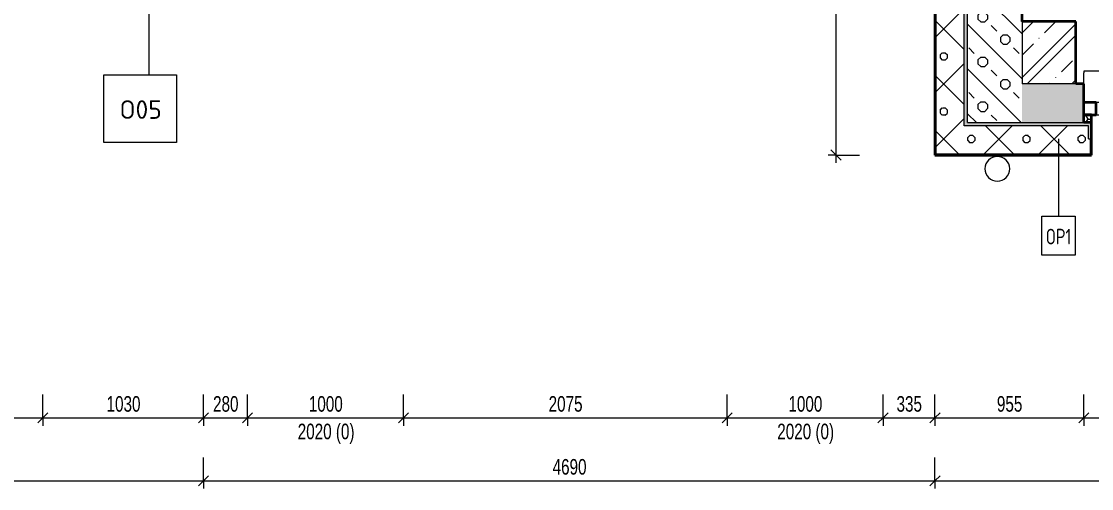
# Model space of a CAD drawing. Header units: millimetres. Extents: x -3281 to 232784, y -45352 to 20466.
# Drawn here: x 16537 to 23399, y -31412 to -28413 of the extents above; entities that cross this region are included whole.
import ezdxf

# ---------------------------------------------------------------- set-up
doc = ezdxf.new("R2010")
doc.units = ezdxf.units.MM
for name, color, linetype, lineweight in [('A-ANNO-DIMS', 211, 'Continuous', 9), ('A-ANNO-DIMS-50', 211, 'Continuous', 9), ('A-GENM', 13, 'Continuous', 13), ('A-GLAZ', 151, 'Continuous', 13), ('A-WALL', 113, 'Continuous', 13), ('A-WALL-IDEN', 211, 'Continuous', 9), ('E-POWR-CNDT-IDEN', 130, 'Continuous', 9), ('E-POWR-RISE', 130, 'Continuous', 13)]:
    doc.layers.add(name, color=color, linetype=linetype, lineweight=lineweight)
doc.layers.add('A-WALL-PATT', color=111, linetype='Continuous')
doc.styles.add('Arial_1', font='arial.ttf', dxfattribs={"width": 0.7, "height": 100})
doc.styles.add('ISOCPEUR', font='isocpeur.ttf', dxfattribs={"width": 0.75, "height": 100})
doc.styles.add('ISOCPEUR_2', font='isocpeur.ttf', dxfattribs={"height": 119.0625})
doc.dimstyles.new('Vnitřní_-_průhledné_1', dxfattribs={"dimscale": 304.8, "dimtxt": 102.02594, "dimasz": 0.213255, "dimexe": 0.164042, "dimexo": 0.0625, "dimgap": 0.032808, "dimtad": 1, "dimdec": 0, "dimrnd": 5, "dimzin": 0, "dimdsep": 46, "dimtxsty": 'Arial_1', "dimblk1": 'OBLIQUE', "dimblk2": 'OBLIQUE', "dimsah": 1, "dimcen": 0.09, "dimdle": 0.164042, "dimazin": 0, "dimtfac": 1, "dimtdec": 4, "dimtix": 1, "dimtmove": 0, "dimatfit": 3, "dimfxl": 0.492126, "dimfxlon": 1, "dimtvp": 1, "dimtolj": 1, "dimtzin": 0, "dimarcsym": 2})
pattern_1 = [(45, (0, 0), (0.0007, 353.5527), []), (315, (0, 0), (353.552, 0), []), (270, (153.68, 9.56), (176.771, -176.771), [19.139, -334.416]), (270, (199.87, 9.56), (176.771, -176.771), [19.139, -334.416]), (0, (166.57, 23.1), (176.771, 176.771), [19.139, -334.416]), (0, (166.57, -23.1), (176.771, 176.771), [19.139, -334.416]), (45, (153.68, 9.56), (0.0007, 353.5527), [19.139, -230.861]), (45, (186.35, -23.1), (0.0007, 353.5527), [19.139, -230.861]), (315, (186.35, 23.1), (353.552, 0), [19.139, -230.861]), (315, (153.68, -9.56), (353.552, 0), [19.139, -230.861])]

# ---------------------------------------------------------------- blocks, each defined once
blk = doc.blocks.new('OKNO_2k_nadsvetlik - OKNO_2k_nadsvetlik 2400 x 1750-1972492-1NP_NÁVRH A')
at = {"layer": 'A-GLAZ'}
h = blk.add_hatch(dxfattribs=at)
h.set_pattern_fill('FP_64', color=256, style=0, pattern_type=2)
h.set_pattern_definition([(180, (24548.756, -28937.503), (-75, -43.3), [50, -100]), (240, (24498.756, -28937.503), (-0.0011, -86.601905), [50, -100]), (120, (24498.756, -28937.503), (-74.9989, 43.301905), [50, -100])])
h.paths.add_polyline_path([(1150, 125), (1150, 75), (1200, 75), (1200, 125), (1170, 125)])
h.paths.add_polyline_path([(-1151, 125), (-1200, 125), (-1200, 75), (-1150, 75), (-1150, 125)])
at = {"layer": 'A-GLAZ', "lineweight": 35}
for p, q in [((-1200, 75), (-1150, 75)), ((-1120, 75), (-1200, 75)), ((-1150, 75), (-1150, 125)), ((-1120, -5), (-1120, 75)), ((40, 75), (-40, 75)), ((-40, 75), (-40, -5)), ((40, -5), (40, 75)), ((1200, 75), (1120, 75)), ((1120, 75), (1120, -5)), ((1150, 125), (1150, 75)), ((1150, 75), (1200, 75)), ((-1200, -5), (-1120, -5)), ((-40, -5), (40, -5)), ((1120, -5), (1200, -5))]:
    blk.add_line(p, q, dxfattribs=at)
at = {"layer": 'A-GLAZ'}
for p, q in [((-40, 75), (-1120, 75)), ((1120, 75), (40, 75)), ((-1120, -5), (-40, -5)), ((40, -5), (1120, -5))]:
    blk.add_line(p, q, dxfattribs=at)
blk = doc.blocks.new('parapet s nosem_vnitní - parapet s nosem_vnitní-1280305-1NP_NÁVRH A')
at = {"layer": 'A-GENM'}
for p, q in [((-1200, -190), (-1200, -120)), ((1200, -120), (1200, -190)), ((-1200, -190), (-1200, -200)), ((-1200, -200), (1200, -200)), ((1200, -200), (1200, -190))]:
    blk.add_line(p, q, dxfattribs=at)
blk = doc.blocks.new('DIMBLOCK7-1NP_NÁVRH A')
at = {"layer": 'A-ANNO-DIMS-50'}
for p, q in [((22394.5, -30957.7), (22394.5, -30807.7)), ((23348.8, -30957.7), (23348.8, -30807.7)), ((22344.5, -30957.7), (23348.8, -30957.7)), ((22394.5, -30957.7), (22394.5, -31007.7)), ((23348.8, -30957.7), (23348.8, -31007.7))]:
    blk.add_line(p, q, dxfattribs=at)
at = {"layer": 'A-ANNO-DIMS-50', "lineweight": 18}
for p, q in [((22394.5, -30957.7), (22427, -30925.2)), ((23348.8, -30957.7), (23381.3, -30925.2)), ((22394.5, -30957.7), (22362, -30990.2)), ((23348.8, -30957.7), (23316.3, -30990.2))]:
    blk.add_line(p, q, dxfattribs=at)
at = {"layer": 'A-ANNO-DIMS-50', "color": 0, "insert": (22791.6, -30817.8), "char_height": 100, "width": 192.123, "attachment_point": 1, "line_spacing_factor": 0.941778, "style": 'Arial_1'}
blk.add_mtext('955', dxfattribs=at)
blk = doc.blocks.new('_Oblique')
at = {"color": 0, "linetype": 'ByBlock', "lineweight": -2}
blk.add_line((-0.5, -0.5), (0.5, 0.5), dxfattribs=at)
blk = doc.blocks.new('DIMBLOCK8-1NP_NÁVRH A')
at = {"layer": 'A-ANNO-DIMS-50'}
for p, q in [((23348.8, -30957.7), (23348.8, -30807.7)), ((25748.8, -30957.7), (25748.8, -30807.7)), ((23348.8, -30957.7), (25748.8, -30957.7)), ((23348.8, -30957.7), (23348.8, -31007.7)), ((25748.8, -30957.7), (25748.8, -31007.7))]:
    blk.add_line(p, q, dxfattribs=at)
at = {"layer": 'A-ANNO-DIMS-50', "lineweight": 18}
for p, q in [((23348.8, -30957.7), (23381.3, -30925.2)), ((25748.8, -30957.7), (25781.3, -30925.2)), ((23348.8, -30957.7), (23316.3, -30990.2)), ((25748.8, -30957.7), (25716.3, -30990.2))]:
    blk.add_line(p, q, dxfattribs=at)
at = {"layer": 'A-ANNO-DIMS-50', "color": 0, "char_height": 100, "attachment_point": 1, "line_spacing_factor": 0.941778, "style": 'Arial_1'}
for s, insert, width in [('2400', (24442, -30817.8), 256.164), ('1750 (800)', (24317.2, -30994.8), 555.649)]:
    blk.add_mtext(s, dxfattribs=dict(at, insert=insert, width=width))
blk = doc.blocks.new('DIMBLOCK138-1NP_NÁVRH A')
at = {"layer": 'A-ANNO-DIMS-50'}
for p, q in [((11369.6, -31361.7), (11369.6, -31211.7)), ((17704.5, -31361.7), (17704.5, -31211.7)), ((11319.6, -31361.7), (17754.5, -31361.7)), ((11369.6, -31361.7), (11369.6, -31411.7)), ((17704.5, -31361.7), (17704.5, -31411.7))]:
    blk.add_line(p, q, dxfattribs=at)
at = {"layer": 'A-ANNO-DIMS-50', "lineweight": 18}
for p, q in [((11369.6, -31361.7), (11402.1, -31329.2)), ((17704.5, -31361.7), (17737, -31329.2)), ((11369.6, -31361.7), (11337.1, -31394.2)), ((17704.5, -31361.7), (17672, -31394.2))]:
    blk.add_line(p, q, dxfattribs=at)
at = {"layer": 'A-ANNO-DIMS-50', "color": 0, "insert": (14430.3, -31221.8), "char_height": 100, "width": 256.164, "attachment_point": 1, "line_spacing_factor": 0.941778, "style": 'Arial_1'}
blk.add_mtext('6335', dxfattribs=at)
blk = doc.blocks.new('DIMBLOCK139-1NP_NÁVRH A')
at = {"layer": 'A-ANNO-DIMS-50'}
for p, q in [((17704.5, -31361.7), (17704.5, -31211.7)), ((22394.5, -31361.7), (22394.5, -31211.7)), ((17654.5, -31361.7), (22444.5, -31361.7)), ((17704.5, -31361.7), (17704.5, -31411.7)), ((22394.5, -31361.7), (22394.5, -31411.7))]:
    blk.add_line(p, q, dxfattribs=at)
at = {"layer": 'A-ANNO-DIMS-50', "lineweight": 18}
for p, q in [((17704.5, -31361.7), (17737, -31329.2)), ((22394.5, -31361.7), (22427, -31329.2)), ((17704.5, -31361.7), (17672, -31394.2)), ((22394.5, -31361.7), (22362, -31394.2))]:
    blk.add_line(p, q, dxfattribs=at)
at = {"layer": 'A-ANNO-DIMS-50', "color": 0, "insert": (19942.7, -31221.8), "char_height": 100, "width": 256.164, "attachment_point": 1, "line_spacing_factor": 0.941778, "style": 'Arial_1'}
blk.add_mtext('4690', dxfattribs=at)
blk = doc.blocks.new('DIMBLOCK140-1NP_NÁVRH A')
at = {"layer": 'A-ANNO-DIMS-50'}
for p, q in [((22394.5, -31361.7), (22394.5, -31211.7)), ((35401.3, -31361.7), (35401.3, -31211.7)), ((22344.5, -31361.7), (35401.3, -31361.7)), ((22394.5, -31361.7), (22394.5, -31411.7)), ((35401.3, -31361.7), (35401.3, -31411.7))]:
    blk.add_line(p, q, dxfattribs=at)
at = {"layer": 'A-ANNO-DIMS-50', "lineweight": 18}
for p, q in [((22394.5, -31361.7), (22427, -31329.2)), ((35401.3, -31361.7), (35433.8, -31329.2)), ((22394.5, -31361.7), (22362, -31394.2)), ((35401.3, -31361.7), (35368.8, -31394.2))]:
    blk.add_line(p, q, dxfattribs=at)
at = {"layer": 'A-ANNO-DIMS-50', "color": 0, "insert": (28764.5, -31221.8), "char_height": 100, "width": 320.204, "attachment_point": 1, "line_spacing_factor": 0.941778, "style": 'Arial_1'}
blk.add_mtext('13005', dxfattribs=at)
blk = doc.blocks.new('DIMBLOCK163-1NP_NÁVRH A')
at = {"layer": 'A-ANNO-DIMS-50'}
for p, q in [((21760.2, -25527.4), (21610.2, -25527.4)), ((21760.2, -29320.5), (21760.2, -25527.4)), ((21760.2, -25527.4), (21810.2, -25527.4)), ((21760.2, -29270.5), (21710.2, -29270.5)), ((21760.2, -29270.5), (21910.2, -29270.5))]:
    blk.add_line(p, q, dxfattribs=at)
at = {"layer": 'A-ANNO-DIMS-50', "lineweight": 18}
for p, q in [((21760.2, -25527.4), (21727.7, -25494.9)), ((21760.2, -25527.4), (21792.7, -25559.9)), ((21760.2, -29270.5), (21727.7, -29238)), ((21760.2, -29270.5), (21792.7, -29303))]:
    blk.add_line(p, q, dxfattribs=at)
at = {"layer": 'A-ANNO-DIMS-50', "color": 0, "insert": (21620.4, -27505.7), "char_height": 100, "width": 256.164, "attachment_point": 1, "rotation": 90, "line_spacing_factor": 0.941778, "style": 'Arial_1'}
blk.add_mtext('3745', dxfattribs=at)
blk = doc.blocks.new('DIMBLOCK183-1NP_NÁVRH A')
at = {"layer": 'A-ANNO-DIMS-50'}
for p, q in [((14374.2, -30957.7), (14374.2, -30807.7)), ((16674.2, -30957.7), (16674.2, -30807.7)), ((14374.2, -30957.7), (16674.2, -30957.7)), ((14374.2, -30957.7), (14374.2, -31007.7)), ((16674.2, -30957.7), (16674.2, -31007.7))]:
    blk.add_line(p, q, dxfattribs=at)
at = {"layer": 'A-ANNO-DIMS-50', "lineweight": 18}
for p, q in [((14374.2, -30957.7), (14406.7, -30925.2)), ((16674.2, -30957.7), (16706.7, -30925.2)), ((14374.2, -30957.7), (14341.7, -30990.2)), ((16674.2, -30957.7), (16641.7, -30990.2))]:
    blk.add_line(p, q, dxfattribs=at)
at = {"layer": 'A-ANNO-DIMS-50', "color": 0, "char_height": 100, "attachment_point": 1, "line_spacing_factor": 0.941778, "style": 'Arial_1'}
for s, insert, width in [('2300', (15417.5, -30817.8), 256.164), ('1800 (800)', (15292.7, -30994.8), 555.649)]:
    blk.add_mtext(s, dxfattribs=dict(at, insert=insert, width=width))
blk = doc.blocks.new('DIMBLOCK184-1NP_NÁVRH A')
at = {"layer": 'A-ANNO-DIMS-50'}
for p, q in [((16674.2, -30957.7), (16674.2, -30807.7)), ((17704.5, -30957.7), (17704.5, -30807.7)), ((16674.2, -30957.7), (17754.5, -30957.7)), ((16674.2, -30957.7), (16674.2, -31007.7)), ((17704.5, -30957.7), (17704.5, -31007.7))]:
    blk.add_line(p, q, dxfattribs=at)
at = {"layer": 'A-ANNO-DIMS-50', "lineweight": 18}
for p, q in [((16674.2, -30957.7), (16706.7, -30925.2)), ((17704.5, -30957.7), (17737, -30925.2)), ((16674.2, -30957.7), (16641.7, -30990.2)), ((17704.5, -30957.7), (17672, -30990.2))]:
    blk.add_line(p, q, dxfattribs=at)
at = {"layer": 'A-ANNO-DIMS-50', "color": 0, "insert": (17082.6, -30817.8), "char_height": 100, "width": 256.164, "attachment_point": 1, "line_spacing_factor": 0.941778, "style": 'Arial_1'}
blk.add_mtext('1030', dxfattribs=at)
blk = doc.blocks.new('DIMBLOCK213-1NP_NÁVRH A')
at = {"layer": 'A-ANNO-DIMS-50'}
for p, q in [((17704.5, -30957.7), (17704.5, -30807.7)), ((17986.5, -30957.7), (17986.5, -30807.7)), ((17654.5, -30957.7), (17986.5, -30957.7)), ((17704.5, -30957.7), (17704.5, -31007.7)), ((17986.5, -30957.7), (17986.5, -31007.7))]:
    blk.add_line(p, q, dxfattribs=at)
at = {"layer": 'A-ANNO-DIMS-50', "lineweight": 18}
for p, q in [((17704.5, -30957.7), (17737, -30925.2)), ((17986.5, -30957.7), (18019, -30925.2)), ((17704.5, -30957.7), (17672, -30990.2)), ((17986.5, -30957.7), (17954, -30990.2))]:
    blk.add_line(p, q, dxfattribs=at)
at = {"layer": 'A-ANNO-DIMS-50', "color": 0, "insert": (17765.4, -30817.8), "char_height": 100, "width": 192.123, "attachment_point": 1, "line_spacing_factor": 0.941778, "style": 'Arial_1'}
blk.add_mtext('280', dxfattribs=at)
blk = doc.blocks.new('DIMBLOCK214-1NP_NÁVRH A')
at = {"layer": 'A-ANNO-DIMS-50'}
for p, q in [((17986.5, -30957.7), (17986.5, -30807.7)), ((18986.5, -30957.7), (18986.5, -30807.7)), ((17986.5, -30957.7), (18986.5, -30957.7)), ((17986.5, -30957.7), (17986.5, -31007.7)), ((18986.5, -30957.7), (18986.5, -31007.7))]:
    blk.add_line(p, q, dxfattribs=at)
at = {"layer": 'A-ANNO-DIMS-50', "lineweight": 18}
for p, q in [((17986.5, -30957.7), (18019, -30925.2)), ((18986.5, -30957.7), (19019, -30925.2)), ((17986.5, -30957.7), (17954, -30990.2)), ((18986.5, -30957.7), (18954, -30990.2))]:
    blk.add_line(p, q, dxfattribs=at)
at = {"layer": 'A-ANNO-DIMS-50', "color": 0, "char_height": 100, "attachment_point": 1, "line_spacing_factor": 0.941778, "style": 'Arial_1'}
for s, insert, width in [('1000', (18379.7, -30817.8), 256.164), ('2020 (0)', (18308.3, -30994.8), 427.567)]:
    blk.add_mtext(s, dxfattribs=dict(at, insert=insert, width=width))
blk = doc.blocks.new('DIMBLOCK215-1NP_NÁVRH A')
at = {"layer": 'A-ANNO-DIMS-50'}
for p, q in [((18986.5, -30957.7), (18986.5, -30807.7)), ((21061.5, -30957.7), (21061.5, -30807.7)), ((18986.5, -30957.7), (21061.5, -30957.7)), ((18986.5, -30957.7), (18986.5, -31007.7)), ((21061.5, -30957.7), (21061.5, -31007.7))]:
    blk.add_line(p, q, dxfattribs=at)
at = {"layer": 'A-ANNO-DIMS-50', "lineweight": 18}
for p, q in [((18986.5, -30957.7), (19019, -30925.2)), ((21061.5, -30957.7), (21094, -30925.2)), ((18986.5, -30957.7), (18954, -30990.2)), ((21061.5, -30957.7), (21029, -30990.2))]:
    blk.add_line(p, q, dxfattribs=at)
at = {"layer": 'A-ANNO-DIMS-50', "color": 0, "insert": (19917.2, -30817.8), "char_height": 100, "width": 256.164, "attachment_point": 1, "line_spacing_factor": 0.941778, "style": 'Arial_1'}
blk.add_mtext('2075', dxfattribs=at)
blk = doc.blocks.new('DIMBLOCK216-1NP_NÁVRH A')
at = {"layer": 'A-ANNO-DIMS-50'}
for p, q in [((21061.5, -30957.7), (21061.5, -30807.7)), ((22061.5, -30957.7), (22061.5, -30807.7)), ((21061.5, -30957.7), (22061.5, -30957.7)), ((21061.5, -30957.7), (21061.5, -31007.7)), ((22061.5, -30957.7), (22061.5, -31007.7))]:
    blk.add_line(p, q, dxfattribs=at)
at = {"layer": 'A-ANNO-DIMS-50', "lineweight": 18}
for p, q in [((21061.5, -30957.7), (21094, -30925.2)), ((22061.5, -30957.7), (22094, -30925.2)), ((21061.5, -30957.7), (21029, -30990.2)), ((22061.5, -30957.7), (22029, -30990.2))]:
    blk.add_line(p, q, dxfattribs=at)
at = {"layer": 'A-ANNO-DIMS-50', "color": 0, "char_height": 100, "attachment_point": 1, "line_spacing_factor": 0.941778, "style": 'Arial_1'}
for s, insert, width in [('1000', (21454.7, -30817.8), 256.164), ('2020 (0)', (21383.3, -30994.8), 427.567)]:
    blk.add_mtext(s, dxfattribs=dict(at, insert=insert, width=width))
blk = doc.blocks.new('DIMBLOCK217-1NP_NÁVRH A')
at = {"layer": 'A-ANNO-DIMS-50'}
for p, q in [((22061.5, -30957.7), (22061.5, -30807.7)), ((22394.5, -30957.7), (22394.5, -30807.7)), ((22061.5, -30957.7), (22444.5, -30957.7)), ((22061.5, -30957.7), (22061.5, -31007.7)), ((22394.5, -30957.7), (22394.5, -31007.7))]:
    blk.add_line(p, q, dxfattribs=at)
at = {"layer": 'A-ANNO-DIMS-50', "lineweight": 18}
for p, q in [((22061.5, -30957.7), (22094, -30925.2)), ((22394.5, -30957.7), (22427, -30925.2)), ((22061.5, -30957.7), (22029, -30990.2)), ((22394.5, -30957.7), (22362, -30990.2))]:
    blk.add_line(p, q, dxfattribs=at)
at = {"layer": 'A-ANNO-DIMS-50', "color": 0, "insert": (22147.9, -30817.8), "char_height": 100, "width": 192.123, "attachment_point": 1, "line_spacing_factor": 0.941778, "style": 'Arial_1'}
blk.add_mtext('335', dxfattribs=at)

msp = doc.modelspace()

# ---------------------------------------------------------------- hatches: boundary and pattern name
at = {"layer": 'A-WALL-PATT', "lineweight": 13}
h = msp.add_hatch(dxfattribs=at)
h.set_pattern_fill('FP_20', color=256, angle=-135, style=0, pattern_type=2)
h.set_pattern_definition([(315, (22602.49, -25844.36), (143.684, 143.684), []), (270, (22669.79, -26073.31), (143.684, -143.684), [25.4, -261.968]), (315, (22669.8, -26098.71), (143.684, 143.684), [25.4, -177.8]), (360, (22687.75, -26116.67), (143.684, 143.684), [25.4, -261.968]), (45, (22713.15, -26116.67), (-143.684, 143.684), [25.4, -177.8]), (270, (22731.11, -26073.31), (143.684, -143.684), [25.4, -261.968]), (315, (22713.15, -26055.35), (143.684, 143.684), [25.4, -177.8]), (360, (22687.75, -26055.35), (143.684, 143.684), [25.4, -261.968]), (45, (22669.79, -26073.31), (-143.684, 143.684), [25.4, -177.8]), (315, (22754.33, -26139.9), (143.684, 143.684), [50.8, -152.4])])
h.paths.add_polyline_path([(22952.5, -29062.5), (22952.5, -22482.5), (22602.5, -22482.5), (22602.5, -29062.5), (22913.5, -29062.5)])
at = {"layer": 'A-WALL-PATT'}
msp.add_hatch(color=11, dxfattribs=at).paths.add_polyline_path([(22582.5, -29082.5), (22602.5, -29082.5), (22602.5, -25339.4), (22582.5, -25339.4), (22582.5, -29062.5)])
at = {"layer": 'A-WALL-PATT', "lineweight": 13}
h = msp.add_hatch(dxfattribs=at)
h.set_pattern_fill('FP_12', color=11, style=0, pattern_type=2)
h.set_pattern_definition(pattern_1)
h.paths.add_polyline_path([(22484.3, -29262.5), (22582.5, -29262.5), (22582.5, -25519.4), (22402.5, -25519.4), (22402.5, -29262.5)])
h = msp.add_hatch(dxfattribs=at)
h.set_pattern_fill('FP_33', color=256, angle=-135, style=0, pattern_type=2)
h.set_pattern_definition([(45, (0, 0), (-179.6051, 179.6051), []), (45, (71.84, 6e-12), (-179.6051, 179.6051), []), (45, (215.53, 2e-11), (-107.763, 251.4472), [101.6, -50.8, 1.676, -49.124])])
h.paths.add_polyline_path([(23297.5, -28412.5), (22952.5, -28412.5), (22952.5, -28812.5), (23297.5, -28812.5)])
h = msp.add_hatch(dxfattribs=at)
h.set_pattern_fill('FP_32', color=256, angle=-135, style=0, pattern_type=2)
h.set_pattern_definition([(45, (28969.73, -29062.5), (-143.684, 143.684), []), (2e-13, (29198.68, -28995.2), (143.684, 143.684), [25.4, -261.968]), (45, (29224.08, -28995.2), (-143.684, 143.684), [25.4, -177.8]), (90, (29242.04, -28977.24), (-143.684, 143.684), [25.4, -261.968]), (135, (29242.04, -28951.84), (-143.684, -143.684), [25.4, -177.8]), (2e-13, (29198.68, -28933.88), (143.684, 143.684), [25.4, -261.968]), (45, (29180.72, -28951.84), (-143.684, 143.684), [25.4, -177.8]), (90, (29180.72, -28977.24), (-143.684, 143.684), [25.4, -261.968]), (135, (29198.68, -28995.2), (-143.684, -143.684), [25.4, -177.8]), (45, (29265.26, -28910.66), (-143.684, 143.684), [50.8, -152.4])])
h.paths.add_polyline_path([(29278.8, -29062.5), (29278.8, -28812.5), (28738.8, -28812.5), (28738.8, -29062.5), (29248.8, -29062.5)])
h.paths.add_polyline_path([(22952.5, -29062.5), (23348.8, -29062.5), (23348.8, -28812.5), (22952.5, -28812.5), (22952.5, -28836.2)])
h.paths.add_polyline_path([(26046.5, -29062.5), (26338.8, -29062.5), (26338.8, -28812.5), (25748.8, -28812.5), (25748.8, -29062.5)])
h.paths.add_polyline_path([(34843.3, -29062.5), (34843.3, -28812.5), (34678.8, -28812.5), (34678.8, -29062.5)])
h.paths.add_polyline_path([(32278.8, -29062.5), (32278.8, -28812.5), (31678.8, -28812.5), (31678.8, -29062.5), (31927.3, -29062.5)])
h = msp.add_hatch(dxfattribs=at)
h.set_pattern_fill('FP_12', color=11, style=0, pattern_type=2)
h.set_pattern_definition(pattern_1)
h.paths.add_polyline_path([(25706.8, -29262.5), (26380.8, -29262.5), (26380.8, -29166.5), (26368.8, -29166.5), (26368.8, -29082.5), (25718.8, -29082.5), (25718.8, -29166.5), (25706.8, -29166.5)])
h.paths.add_polyline_path([(23390.8, -29262.5), (23390.8, -29166.5), (23378.8, -29166.5), (23378.8, -29082.5), (22582.5, -29082.5), (22582.5, -29262.5), (22913.5, -29262.5)])
h.paths.add_polyline_path([(28683.6, -29262.5), (28683.6, -29082.5), (28598.8, -29082.5), (28598.8, -29166.5), (28586.8, -29166.5), (28586.8, -29262.5)])
at = {"layer": 'A-WALL-PATT'}
h = msp.add_hatch(color=11, dxfattribs=at)
h.paths.add_polyline_path([(28583.6, -29166.5), (28598.8, -29166.5), (28598.8, -29082.5), (28703.6, -29082.5), (28703.6, -29062.5), (28578.8, -29062.5), (28578.8, -29166.5), (28581.8, -29166.5)])
h.paths.add_polyline_path([(26380.8, -29166.5), (26388.8, -29166.5), (26388.8, -29062.5), (25698.8, -29062.5), (25698.8, -29166.5), (25718.8, -29166.5), (25718.8, -29082.5), (26368.8, -29082.5), (26368.8, -29166.5)])
h.paths.add_polyline_path([(23378.8, -29166.5), (23398.8, -29166.5), (23398.8, -29062.5), (22602.5, -29062.5), (22602.5, -29082.5), (23378.8, -29082.5)])

# ---------------------------------------------------------------- linework, layer by layer
at = {"layer": 'A-WALL', "lineweight": 35}
for p, q in [((22952.5, -28412.5), (22952.5, -22812.5)), ((23297.5, -28412.5), (22952.5, -28412.5)), ((23297.5, -28812.5), (23297.5, -28412.5)), ((23348.8, -28812.5), (23297.5, -28812.5)), ((23348.8, -29062.5), (23348.8, -28812.5))]:
    msp.add_line(p, q, dxfattribs=at)
at = {"layer": 'A-WALL', "color": 1}
for p, q in [((22582.5, -29082.5), (22582.5, -25339.4)), ((22397.5, -25524.4), (22397.5, -29267.5)), ((22402.5, -29262.5), (22402.5, -25519.4)), ((22602.5, -29062.5), (22602.5, -25527.4)), ((23378.8, -29082.5), (22582.5, -29082.5)), ((23378.8, -29166.5), (23378.8, -29082.5)), ((23378.8, -29166.5), (23398.8, -29166.5)), ((23390.8, -29262.5), (23390.8, -29166.5)), ((23395.8, -29267.5), (23395.8, -29166.5)), ((22397.5, -29267.5), (23395.8, -29267.5)), ((22402.5, -29262.5), (23390.8, -29262.5))]:
    msp.add_line(p, q, dxfattribs=at)
at = {"layer": 'A-WALL', "color": 10, "lineweight": 35}
for p, q in [((22394.5, -25527.4), (22394.5, -29270.5)), ((23398.8, -29062.5), (23348.8, -29062.5)), ((23398.8, -29270.5), (23398.8, -29062.5)), ((22394.5, -29270.5), (23398.8, -29270.5))]:
    msp.add_line(p, q, dxfattribs=at)
at = {"layer": 'A-WALL'}
for p, q in [((22952.5, -28412.5), (22952.5, -28812.5)), ((23297.5, -28812.5), (22952.5, -28812.5)), ((22602.5, -29062.5), (23348.8, -29062.5))]:
    msp.add_line(p, q, dxfattribs=at)
at = {"layer": 'A-WALL-IDEN'}
msp.add_line((23186.9, -29166.5), (23186.9, -29663.6), dxfattribs=at)
at = {"layer": 'A-WALL-IDEN', "flags": 128}
msp.add_lwpolyline([(23080, -29663.6), (23293.8, -29663.6), (23293.8, -29912.1), (23080, -29912.1)], close=True, dxfattribs=at)
at = {"layer": 'E-POWR-CNDT-IDEN'}
msp.add_line((17354.5, -28327.3), (17354.5, -28754.6), dxfattribs=at)
at = {"layer": 'E-POWR-CNDT-IDEN', "flags": 128}
msp.add_lwpolyline([(17064.1, -28754.6), (17531.8, -28754.6), (17531.8, -29189.3), (17064.1, -29189.3)], close=True, dxfattribs=at)
at = {"layer": 'E-POWR-RISE', "color": 11}
for start, end in [(90, 180), (0, 90), (180, 270), (270, 0)]:
    msp.add_arc((22794.5, -29358.8), 79.5, start, end, dxfattribs=at)

# ---------------------------------------------------------------- block references
at = {"layer": 'A-GENM', "rotation": 180}
msp.add_blockref('parapet s nosem_vnitní - parapet s nosem_vnitní-1280305-1NP_NÁVRH A', (24548.8, -28932.5), dxfattribs=at)
at = {"layer": 'A-GLAZ', "rotation": 180}
msp.add_blockref('OKNO_2k_nadsvetlik - OKNO_2k_nadsvetlik 2400 x 1750-1972492-1NP_NÁVRH A', (24548.8, -28937.5), dxfattribs=at)

# ---------------------------------------------------------------- texts
at = {"layer": 'A-WALL-IDEN', "insert": (23105, -29744), "char_height": 100, "width": 195.411, "attachment_point": 1, "style": 'ISOCPEUR'}
msp.add_mtext('OP1', dxfattribs=at)

# ---------------------------------------------------------------- dimensions: what is measured, and where the dimension line sits
at = {"layer": 'A-ANNO-DIMS'}
dim = msp.add_linear_dim(base=(21760.2, -25527.4), p1=(21910.2, -29270.5), p2=(21610.2, -25527.4), angle=90, dimstyle='Vnitřní_-_průhledné_1', override={"dimpost": '<>', "dimfxl": 3755.134215}, dxfattribs=at)
dim.commit()
dim.dimension.update_dxf_attribs({"geometry": 'DIMBLOCK163-1NP_NÁVRH A', "text_midpoint": (21699.1, -27398.9)})
for base, p1, p2, text, override, picture, middle in [((16674.2, -30957.7), (14374.2, -30807.7), (16674.2, -30807.7), '<>\\X1800 (800)', {"dimpost": '<>', "dimfxl": 2300}, 'DIMBLOCK183-1NP_NÁVRH A', (15524.2, -30957.7)), ((18986.5, -30957.7), (17986.5, -30807.7), (18986.5, -30807.7), '<>\\X2020 (0)', {"dimpost": '<>', "dimfxl": 1000}, 'DIMBLOCK214-1NP_NÁVRH A', (18486.5, -30957.7)), ((22061.5, -30957.7), (21061.5, -30807.7), (22061.5, -30807.7), '<>\\X2020 (0)', {"dimpost": '<>', "dimfxl": 1000}, 'DIMBLOCK216-1NP_NÁVRH A', (21561.5, -30957.7)), ((25748.8, -30957.7), (23348.8, -30807.7), (25748.8, -30807.7), '<>\\X1750 (800)', {"dimpost": '<>', "dimfxl": 2400}, 'DIMBLOCK8-1NP_NÁVRH A', (24548.8, -30957.7))]:
    dim = msp.add_linear_dim(base=base, p1=p1, p2=p2, text=text, dimstyle='Vnitřní_-_průhledné_1', override=override, dxfattribs=at)
    dim.commit()
    dim.dimension.update_dxf_attribs({"geometry": picture, "text_midpoint": middle})
for base, p1, p2, override, picture, middle in [((17704.5, -30957.7), (16674.2, -30807.7), (17704.5, -30807.7), {"dimpost": '<>', "dimfxl": 1030.207508}, 'DIMBLOCK184-1NP_NÁVRH A', (17189.3, -30896.6)), ((17986.5, -30957.7), (17704.5, -30807.7), (17986.5, -30807.7), {"dimpost": '<>', "dimfxl": 282}, 'DIMBLOCK213-1NP_NÁVRH A', (17845.5, -30896.6)), ((21061.5, -30957.7), (18986.5, -30807.7), (21061.5, -30807.7), {"dimpost": '<>', "dimfxl": 2075}, 'DIMBLOCK215-1NP_NÁVRH A', (20024, -30896.6)), ((22394.5, -30957.7), (22061.5, -30807.7), (22394.5, -30807.7), {"dimpost": '<>', "dimfxl": 333.034194}, 'DIMBLOCK217-1NP_NÁVRH A', (22228, -30896.6)), ((23348.8, -30957.7), (22394.5, -30807.7), (23348.8, -30807.7), {"dimpost": '<>', "dimfxl": 954.269766}, 'DIMBLOCK7-1NP_NÁVRH A', (22871.6, -30896.6)), ((17704.5, -31361.7), (11369.6, -31211.7), (17704.5, -31211.7), {"dimpost": '<>', "dimfxl": 6334.862216}, 'DIMBLOCK138-1NP_NÁVRH A', (14537, -31300.6)), ((22394.5, -31361.7), (17704.5, -31211.7), (22394.5, -31211.7), {"dimpost": '<>', "dimfxl": 4690.034194}, 'DIMBLOCK139-1NP_NÁVRH A', (20049.5, -31300.6)), ((35401.3, -31361.7), (22394.5, -31211.7), (35401.3, -31211.7), {"dimpost": '<>', "dimfxl": 13006.80178}, 'DIMBLOCK140-1NP_NÁVRH A', (28897.9, -31300.6))]:
    dim = msp.add_linear_dim(base=base, p1=p1, p2=p2, dimstyle='Vnitřní_-_průhledné_1', override=override, dxfattribs=at)
    dim.commit()
    dim.dimension.update_dxf_attribs({"geometry": picture, "text_midpoint": middle})

# ---------------------------------------------------------------- next in the draw order: texts
at = {"layer": 'E-POWR-CNDT-IDEN', "insert": (17165.7, -28919), "char_height": 119.06, "width": 316.667, "attachment_point": 1, "style": 'ISOCPEUR_2', "bg_fill": 3, "box_fill_scale": 1.25, "bg_fill_color": 256, "bg_fill_true_color": 13158600, "bg_fill_transparency": 0}
msp.add_mtext('O05', dxfattribs=at)

doc.saveas('drawing.dxf')
